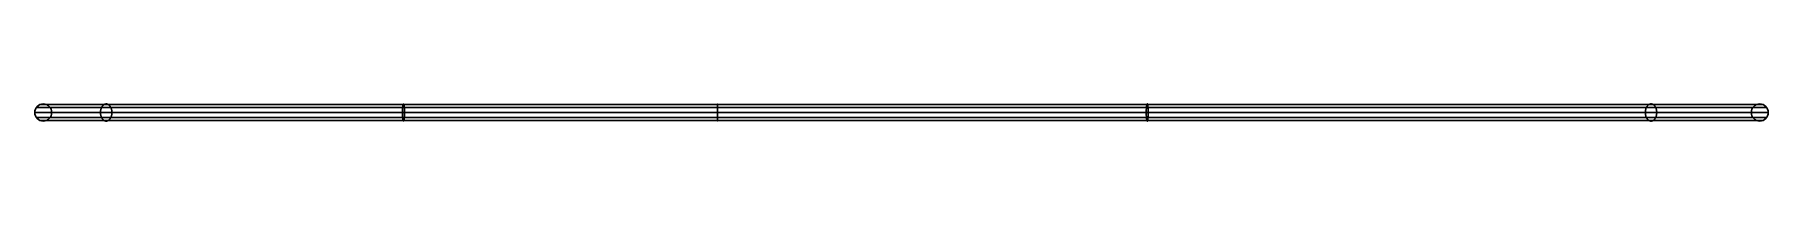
# Model space of a CAD drawing. Extents: x -0.3 to 50.3, y -0.3 to 0.3.
import ezdxf

# ---------------------------------------------------------------- set-up
doc = ezdxf.new("R2010")
doc.units = 0
doc.layers.add('50MM', color=30, linetype='CONTINUOUS')

msp = doc.modelspace()

# ---------------------------------------------------------------- linework, layer by layer
at = {"layer": '50MM'}
for p, q in [((-0.25, 0), (50.25, 0)), ((-0.202, 0.147), (50.202, 0.147)), ((-0.076, 0.238), (50.076, 0.238)), ((0.078, 0.237), (49.922, 0.237)), ((-0.202, -0.147), (50.202, -0.147)), ((-0.078, -0.237), (50.078, -0.237)), ((0.076, -0.238), (49.924, -0.238))]:
    msp.add_line(p, q, dxfattribs=at)
for points in [[(0.202, 0.147), (0.202, 0.147), (0.202, 0.147), (0.202, 0.147), (49.798, 0.147), (49.798, 0.147), (49.798, 0.147), (49.798, 0.147)], [(0.25, 0), (0.25, 0), (0.25, 0), (0.25, 0), (49.75, 0), (49.75, 0), (49.75, 0), (49.75, 0)], [(1.999, 0), (1.999, 0.01), (1.998, 0.02), (1.998, 0.029), (1.997, 0.039), (1.996, 0.049), (1.994, 0.058), (1.993, 0.068), (1.991, 0.077), (1.989, 0.087), (1.986, 0.096), (1.984, 0.105), (1.981, 0.114), (1.978, 0.122), (1.975, 0.131), (1.971, 0.139), (1.967, 0.147), (1.963, 0.155), (1.959, 0.162), (1.955, 0.17), (1.953, 0.173), (1.951, 0.177), (1.948, 0.18), (1.946, 0.183), (1.944, 0.187), (1.941, 0.19), (1.939, 0.193), (1.936, 0.196), (1.934, 0.199), (1.931, 0.202), (1.928, 0.205), (1.926, 0.207), (1.923, 0.21), (1.92, 0.213), (1.918, 0.215), (1.915, 0.218), (1.912, 0.22), (1.909, 0.222), (1.906, 0.225), (1.903, 0.227), (1.9, 0.229), (1.897, 0.231), (1.894, 0.232), (1.891, 0.234), (1.888, 0.236), (1.885, 0.237), (1.882, 0.239), (1.879, 0.24), (1.876, 0.242), (1.873, 0.243), (1.87, 0.244), (1.866, 0.245), (1.863, 0.246), (1.86, 0.247), (1.857, 0.247), (1.854, 0.248), (1.85, 0.249), (1.847, 0.249), (1.844, 0.249), (1.841, 0.25), (1.837, 0.25), (1.834, 0.25), (1.831, 0.25), (1.828, 0.25), (1.824, 0.25), (1.821, 0.249), (1.818, 0.249), (1.815, 0.248), (1.811, 0.248), (1.808, 0.247), (1.805, 0.246), (1.802, 0.245), (1.799, 0.244), (1.795, 0.243), (1.792, 0.242), (1.789, 0.241), (1.786, 0.24), (1.783, 0.238), (1.78, 0.237), (1.777, 0.235), (1.774, 0.233), (1.771, 0.231), (1.768, 0.229), (1.765, 0.227), (1.762, 0.225), (1.759, 0.223), (1.756, 0.221), (1.753, 0.218), (1.75, 0.216), (1.747, 0.213), (1.745, 0.211), (1.742, 0.208), (1.739, 0.205), (1.736, 0.203), (1.734, 0.2), (1.731, 0.197), (1.729, 0.194), (1.726, 0.19), (1.724, 0.187), (1.721, 0.184), (1.719, 0.18), (1.716, 0.177), (1.714, 0.174), (1.712, 0.17), (1.71, 0.166), (1.708, 0.163), (1.703, 0.155), (1.699, 0.147), (1.696, 0.139), (1.692, 0.131), (1.689, 0.122), (1.686, 0.114), (1.683, 0.105), (1.68, 0.096), (1.678, 0.087), (1.676, 0.077), (1.674, 0.068), (1.672, 0.058), (1.671, 0.049), (1.67, 0.039), (1.669, 0.029), (1.668, 0.02), (1.668, 0.01), (1.668, 0), (1.668, -0.01), (1.668, -0.02), (1.669, -0.029), (1.67, -0.039), (1.671, -0.049), (1.672, -0.058), (1.674, -0.068), (1.676, -0.077), (1.678, -0.087), (1.68, -0.096), (1.683, -0.105), (1.686, -0.114), (1.689, -0.122), (1.692, -0.131), (1.696, -0.139), (1.699, -0.147), (1.703, -0.155), (1.707, -0.162), (1.712, -0.17), (1.714, -0.173), (1.716, -0.177), (1.718, -0.18), (1.721, -0.183), (1.723, -0.187), (1.726, -0.19), (1.728, -0.193), (1.731, -0.196), (1.733, -0.199), (1.736, -0.202), (1.738, -0.205), (1.741, -0.207), (1.744, -0.21), (1.746, -0.213), (1.749, -0.215), (1.752, -0.218), (1.755, -0.22), (1.758, -0.222), (1.761, -0.225), (1.763, -0.227), (1.766, -0.229), (1.769, -0.231), (1.772, -0.232), (1.775, -0.234), (1.778, -0.236), (1.781, -0.237), (1.785, -0.239), (1.788, -0.24), (1.791, -0.242), (1.794, -0.243), (1.797, -0.244), (1.8, -0.245), (1.803, -0.246), (1.807, -0.247), (1.81, -0.247), (1.813, -0.248), (1.816, -0.249), (1.82, -0.249), (1.823, -0.249), (1.826, -0.25), (1.829, -0.25), (1.833, -0.25), (1.836, -0.25), (1.839, -0.25), (1.842, -0.25), (1.846, -0.249), (1.849, -0.249), (1.852, -0.248), (1.855, -0.248), (1.858, -0.247), (1.862, -0.246), (1.865, -0.245), (1.868, -0.244), (1.871, -0.243), (1.874, -0.242), (1.878, -0.241), (1.881, -0.24), (1.884, -0.238), (1.887, -0.237), (1.89, -0.235), (1.893, -0.233), (1.896, -0.231), (1.899, -0.229), (1.902, -0.227), (1.905, -0.225), (1.908, -0.223), (1.911, -0.221), (1.914, -0.218), (1.917, -0.216), (1.919, -0.213), (1.922, -0.211), (1.925, -0.208), (1.928, -0.205), (1.93, -0.203), (1.933, -0.2), (1.935, -0.197), (1.938, -0.194), (1.941, -0.19), (1.943, -0.187), (1.945, -0.184), (1.948, -0.18), (1.95, -0.177), (1.952, -0.174), (1.955, -0.17), (1.957, -0.166), (1.959, -0.163), (1.963, -0.155), (1.967, -0.147), (1.971, -0.139), (1.974, -0.131), (1.978, -0.122), (1.981, -0.114), (1.984, -0.105), (1.986, -0.096), (1.989, -0.087), (1.991, -0.077), (1.993, -0.068), (1.994, -0.058), (1.996, -0.049), (1.997, -0.039), (1.998, -0.029), (1.998, -0.02), (1.999, -0.01), (1.999, 0)], [(10.522, 0), (10.522, 0.039), (10.521, 0.077), (10.519, 0.114), (10.516, 0.147), (10.513, 0.177), (10.512, 0.19), (10.51, 0.202), (10.508, 0.213), (10.507, 0.218), (10.506, 0.222), (10.505, 0.227), (10.504, 0.231), (10.503, 0.234), (10.502, 0.236), (10.502, 0.237), (10.501, 0.239), (10.501, 0.24), (10.5, 0.242), (10.5, 0.243), (10.499, 0.243), (10.499, 0.244), (10.499, 0.244), (10.498, 0.245), (10.498, 0.245), (10.498, 0.246), (10.498, 0.246), (10.497, 0.247), (10.497, 0.247), (10.497, 0.247), (10.497, 0.248), (10.496, 0.248), (10.496, 0.248), (10.496, 0.248), (10.496, 0.248), (10.496, 0.248), (10.496, 0.248), (10.496, 0.249), (10.495, 0.249), (10.495, 0.249), (10.495, 0.249), (10.495, 0.249), (10.495, 0.249), (10.495, 0.249), (10.495, 0.249), (10.494, 0.249), (10.494, 0.249), (10.494, 0.249), (10.494, 0.25), (10.494, 0.25), (10.494, 0.25), (10.494, 0.25), (10.493, 0.25), (10.493, 0.25), (10.493, 0.25), (10.493, 0.25), (10.493, 0.25), (10.493, 0.25), (10.493, 0.25), (10.492, 0.25), (10.492, 0.25), (10.492, 0.25), (10.492, 0.25), (10.492, 0.25), (10.492, 0.25), (10.492, 0.25), (10.491, 0.25), (10.491, 0.25), (10.491, 0.25), (10.491, 0.25), (10.491, 0.249), (10.491, 0.249), (10.491, 0.249), (10.49, 0.249), (10.49, 0.249), (10.49, 0.249), (10.49, 0.249), (10.49, 0.249), (10.49, 0.249), (10.489, 0.249), (10.489, 0.248), (10.489, 0.248), (10.489, 0.248), (10.489, 0.248), (10.489, 0.248), (10.489, 0.248), (10.488, 0.248), (10.488, 0.247), (10.488, 0.247), (10.488, 0.247), (10.487, 0.246), (10.487, 0.246), (10.487, 0.245), (10.487, 0.245), (10.486, 0.244), (10.486, 0.244), (10.486, 0.243), (10.485, 0.242), (10.485, 0.241), (10.484, 0.24), (10.484, 0.238), (10.483, 0.237), (10.482, 0.235), (10.481, 0.231), (10.48, 0.227), (10.479, 0.223), (10.478, 0.218), (10.477, 0.213), (10.475, 0.203), (10.473, 0.19), (10.472, 0.177), (10.469, 0.147), (10.466, 0.114), (10.465, 0.077), (10.463, 0.039), (10.463, 0), (10.463, -0.039), (10.465, -0.077), (10.466, -0.114), (10.469, -0.147), (10.472, -0.177), (10.473, -0.19), (10.475, -0.202), (10.477, -0.213), (10.478, -0.218), (10.479, -0.222), (10.48, -0.227), (10.481, -0.231), (10.482, -0.234), (10.483, -0.236), (10.483, -0.237), (10.484, -0.239), (10.484, -0.24), (10.485, -0.242), (10.486, -0.243), (10.486, -0.243), (10.486, -0.244), (10.486, -0.244), (10.487, -0.245), (10.487, -0.245), (10.487, -0.246), (10.487, -0.246), (10.488, -0.247), (10.488, -0.247), (10.488, -0.247), (10.488, -0.248), (10.489, -0.248), (10.489, -0.248), (10.489, -0.248), (10.489, -0.248), (10.489, -0.248), (10.489, -0.248), (10.489, -0.249), (10.49, -0.249), (10.49, -0.249), (10.49, -0.249), (10.49, -0.249), (10.49, -0.249), (10.49, -0.249), (10.491, -0.249), (10.491, -0.249), (10.491, -0.249), (10.491, -0.249), (10.491, -0.25), (10.491, -0.25), (10.491, -0.25), (10.492, -0.25), (10.492, -0.25), (10.492, -0.25), (10.492, -0.25), (10.492, -0.25), (10.492, -0.25), (10.492, -0.25), (10.493, -0.25), (10.493, -0.25), (10.493, -0.25), (10.493, -0.25), (10.493, -0.25), (10.493, -0.25), (10.493, -0.25), (10.494, -0.25), (10.494, -0.25), (10.494, -0.25), (10.494, -0.25), (10.494, -0.25), (10.494, -0.249), (10.494, -0.249), (10.495, -0.249), (10.495, -0.249), (10.495, -0.249), (10.495, -0.249), (10.495, -0.249), (10.495, -0.249), (10.495, -0.249), (10.496, -0.249), (10.496, -0.248), (10.496, -0.248), (10.496, -0.248), (10.496, -0.248), (10.496, -0.248), (10.496, -0.248), (10.497, -0.248), (10.497, -0.247), (10.497, -0.247), (10.497, -0.247), (10.498, -0.246), (10.498, -0.246), (10.498, -0.245), (10.498, -0.245), (10.499, -0.244), (10.499, -0.244), (10.499, -0.243), (10.5, -0.242), (10.5, -0.241), (10.501, -0.24), (10.502, -0.238), (10.502, -0.237), (10.503, -0.235), (10.504, -0.231), (10.505, -0.227), (10.506, -0.223), (10.507, -0.218), (10.508, -0.213), (10.51, -0.203), (10.512, -0.19), (10.513, -0.177), (10.516, -0.147), (10.519, -0.114), (10.521, -0.077), (10.522, -0.039), (10.522, 0)], [(19.637, 0), (19.637, 0.25), (19.637, 0.25), (19.637, -0.25), (19.637, -0.25), (19.637, 0)], [(32.13, 0), (32.13, 0.039), (32.131, 0.077), (32.133, 0.114), (32.135, 0.147), (32.138, 0.177), (32.14, 0.19), (32.142, 0.202), (32.144, 0.213), (32.145, 0.218), (32.146, 0.222), (32.147, 0.227), (32.148, 0.231), (32.149, 0.234), (32.149, 0.236), (32.15, 0.237), (32.151, 0.239), (32.151, 0.24), (32.152, 0.242), (32.152, 0.243), (32.152, 0.243), (32.153, 0.244), (32.153, 0.244), (32.153, 0.245), (32.154, 0.245), (32.154, 0.246), (32.154, 0.246), (32.154, 0.247), (32.155, 0.247), (32.155, 0.247), (32.155, 0.248), (32.155, 0.248), (32.155, 0.248), (32.156, 0.248), (32.156, 0.248), (32.156, 0.248), (32.156, 0.248), (32.156, 0.249), (32.156, 0.249), (32.156, 0.249), (32.157, 0.249), (32.157, 0.249), (32.157, 0.249), (32.157, 0.249), (32.157, 0.249), (32.157, 0.249), (32.157, 0.249), (32.158, 0.249), (32.158, 0.25), (32.158, 0.25), (32.158, 0.25), (32.158, 0.25), (32.158, 0.25), (32.158, 0.25), (32.159, 0.25), (32.159, 0.25), (32.159, 0.25), (32.159, 0.25), (32.159, 0.25), (32.159, 0.25), (32.159, 0.25), (32.16, 0.25), (32.16, 0.25), (32.16, 0.25), (32.16, 0.25), (32.16, 0.25), (32.16, 0.25), (32.16, 0.25), (32.161, 0.25), (32.161, 0.25), (32.161, 0.249), (32.161, 0.249), (32.161, 0.249), (32.161, 0.249), (32.162, 0.249), (32.162, 0.249), (32.162, 0.249), (32.162, 0.249), (32.162, 0.249), (32.162, 0.249), (32.162, 0.248), (32.163, 0.248), (32.163, 0.248), (32.163, 0.248), (32.163, 0.248), (32.163, 0.248), (32.163, 0.248), (32.163, 0.247), (32.164, 0.247), (32.164, 0.247), (32.164, 0.246), (32.165, 0.246), (32.165, 0.245), (32.165, 0.245), (32.165, 0.244), (32.166, 0.244), (32.166, 0.243), (32.167, 0.242), (32.167, 0.241), (32.168, 0.24), (32.168, 0.238), (32.169, 0.237), (32.169, 0.235), (32.17, 0.231), (32.171, 0.227), (32.172, 0.223), (32.173, 0.218), (32.174, 0.213), (32.176, 0.203), (32.178, 0.19), (32.18, 0.177), (32.183, 0.147), (32.185, 0.114), (32.187, 0.077), (32.188, 0.039), (32.189, 0), (32.188, -0.039), (32.187, -0.077), (32.185, -0.114), (32.183, -0.147), (32.18, -0.177), (32.178, -0.19), (32.177, -0.202), (32.175, -0.213), (32.174, -0.218), (32.173, -0.222), (32.172, -0.227), (32.171, -0.231), (32.17, -0.234), (32.169, -0.236), (32.168, -0.237), (32.168, -0.239), (32.167, -0.24), (32.167, -0.242), (32.166, -0.243), (32.166, -0.243), (32.166, -0.244), (32.165, -0.244), (32.165, -0.245), (32.165, -0.245), (32.165, -0.246), (32.164, -0.246), (32.164, -0.247), (32.164, -0.247), (32.163, -0.247), (32.163, -0.248), (32.163, -0.248), (32.163, -0.248), (32.163, -0.248), (32.163, -0.248), (32.163, -0.248), (32.162, -0.248), (32.162, -0.249), (32.162, -0.249), (32.162, -0.249), (32.162, -0.249), (32.162, -0.249), (32.162, -0.249), (32.161, -0.249), (32.161, -0.249), (32.161, -0.249), (32.161, -0.249), (32.161, -0.249), (32.161, -0.25), (32.16, -0.25), (32.16, -0.25), (32.16, -0.25), (32.16, -0.25), (32.16, -0.25), (32.16, -0.25), (32.16, -0.25), (32.159, -0.25), (32.159, -0.25), (32.159, -0.25), (32.159, -0.25), (32.159, -0.25), (32.159, -0.25), (32.159, -0.25), (32.158, -0.25), (32.158, -0.25), (32.158, -0.25), (32.158, -0.25), (32.158, -0.25), (32.158, -0.25), (32.158, -0.25), (32.157, -0.249), (32.157, -0.249), (32.157, -0.249), (32.157, -0.249), (32.157, -0.249), (32.157, -0.249), (32.157, -0.249), (32.156, -0.249), (32.156, -0.249), (32.156, -0.249), (32.156, -0.248), (32.156, -0.248), (32.156, -0.248), (32.156, -0.248), (32.155, -0.248), (32.155, -0.248), (32.155, -0.248), (32.155, -0.247), (32.155, -0.247), (32.154, -0.247), (32.154, -0.246), (32.154, -0.246), (32.154, -0.245), (32.153, -0.245), (32.153, -0.244), (32.153, -0.244), (32.152, -0.243), (32.152, -0.242), (32.151, -0.241), (32.151, -0.24), (32.15, -0.238), (32.15, -0.237), (32.149, -0.235), (32.148, -0.231), (32.147, -0.227), (32.146, -0.223), (32.145, -0.218), (32.144, -0.213), (32.142, -0.203), (32.14, -0.19), (32.138, -0.177), (32.135, -0.147), (32.133, -0.114), (32.131, -0.077), (32.13, -0.039), (32.13, 0)], [(46.668, 0), (46.668, 0.01), (46.668, 0.02), (46.669, 0.029), (46.67, 0.039), (46.671, 0.049), (46.672, 0.058), (46.674, 0.068), (46.676, 0.077), (46.678, 0.087), (46.68, 0.096), (46.683, 0.105), (46.686, 0.114), (46.689, 0.122), (46.692, 0.131), (46.696, 0.139), (46.699, 0.147), (46.703, 0.155), (46.707, 0.162), (46.712, 0.17), (46.714, 0.173), (46.716, 0.177), (46.718, 0.18), (46.721, 0.183), (46.723, 0.187), (46.726, 0.19), (46.728, 0.193), (46.731, 0.196), (46.733, 0.199), (46.736, 0.202), (46.738, 0.205), (46.741, 0.207), (46.744, 0.21), (46.746, 0.213), (46.749, 0.215), (46.752, 0.218), (46.755, 0.22), (46.758, 0.222), (46.761, 0.225), (46.763, 0.227), (46.766, 0.229), (46.769, 0.231), (46.772, 0.232), (46.775, 0.234), (46.778, 0.236), (46.781, 0.237), (46.785, 0.239), (46.788, 0.24), (46.791, 0.242), (46.794, 0.243), (46.797, 0.244), (46.8, 0.245), (46.803, 0.246), (46.807, 0.247), (46.81, 0.247), (46.813, 0.248), (46.816, 0.249), (46.82, 0.249), (46.823, 0.249), (46.826, 0.25), (46.829, 0.25), (46.833, 0.25), (46.836, 0.25), (46.839, 0.25), (46.842, 0.25), (46.846, 0.249), (46.849, 0.249), (46.852, 0.248), (46.855, 0.248), (46.858, 0.247), (46.862, 0.246), (46.865, 0.245), (46.868, 0.244), (46.871, 0.243), (46.874, 0.242), (46.878, 0.241), (46.881, 0.24), (46.884, 0.238), (46.887, 0.237), (46.89, 0.235), (46.893, 0.233), (46.896, 0.231), (46.899, 0.229), (46.902, 0.227), (46.905, 0.225), (46.908, 0.223), (46.911, 0.221), (46.914, 0.218), (46.917, 0.216), (46.919, 0.213), (46.922, 0.211), (46.925, 0.208), (46.928, 0.205), (46.93, 0.203), (46.933, 0.2), (46.935, 0.197), (46.938, 0.194), (46.941, 0.19), (46.943, 0.187), (46.945, 0.184), (46.948, 0.18), (46.95, 0.177), (46.952, 0.174), (46.955, 0.17), (46.957, 0.166), (46.959, 0.163), (46.963, 0.155), (46.967, 0.147), (46.971, 0.139), (46.974, 0.131), (46.978, 0.122), (46.981, 0.114), (46.984, 0.105), (46.986, 0.096), (46.989, 0.087), (46.991, 0.077), (46.993, 0.068), (46.994, 0.058), (46.996, 0.049), (46.997, 0.039), (46.998, 0.029), (46.998, 0.02), (46.999, 0.01), (46.999, 0), (46.999, -0.01), (46.998, -0.02), (46.998, -0.029), (46.997, -0.039), (46.996, -0.049), (46.994, -0.058), (46.993, -0.068), (46.991, -0.077), (46.989, -0.087), (46.986, -0.096), (46.984, -0.105), (46.981, -0.114), (46.978, -0.122), (46.975, -0.131), (46.971, -0.139), (46.967, -0.147), (46.963, -0.155), (46.959, -0.162), (46.955, -0.17), (46.953, -0.173), (46.951, -0.177), (46.948, -0.18), (46.946, -0.183), (46.944, -0.187), (46.941, -0.19), (46.939, -0.193), (46.936, -0.196), (46.934, -0.199), (46.931, -0.202), (46.928, -0.205), (46.926, -0.207), (46.923, -0.21), (46.92, -0.213), (46.918, -0.215), (46.915, -0.218), (46.912, -0.22), (46.909, -0.222), (46.906, -0.225), (46.903, -0.227), (46.9, -0.229), (46.897, -0.231), (46.894, -0.232), (46.891, -0.234), (46.888, -0.236), (46.885, -0.237), (46.882, -0.239), (46.879, -0.24), (46.876, -0.242), (46.873, -0.243), (46.87, -0.244), (46.866, -0.245), (46.863, -0.246), (46.86, -0.247), (46.857, -0.247), (46.854, -0.248), (46.85, -0.249), (46.847, -0.249), (46.844, -0.249), (46.841, -0.25), (46.837, -0.25), (46.834, -0.25), (46.831, -0.25), (46.828, -0.25), (46.824, -0.25), (46.821, -0.249), (46.818, -0.249), (46.815, -0.248), (46.811, -0.248), (46.808, -0.247), (46.805, -0.246), (46.802, -0.245), (46.799, -0.244), (46.795, -0.243), (46.792, -0.242), (46.789, -0.241), (46.786, -0.24), (46.783, -0.238), (46.78, -0.237), (46.777, -0.235), (46.774, -0.233), (46.771, -0.231), (46.768, -0.229), (46.765, -0.227), (46.762, -0.225), (46.759, -0.223), (46.756, -0.221), (46.753, -0.218), (46.75, -0.216), (46.747, -0.213), (46.745, -0.211), (46.742, -0.208), (46.739, -0.205), (46.736, -0.203), (46.734, -0.2), (46.731, -0.197), (46.729, -0.194), (46.726, -0.19), (46.724, -0.187), (46.721, -0.184), (46.719, -0.18), (46.716, -0.177), (46.714, -0.174), (46.712, -0.17), (46.71, -0.166), (46.708, -0.163), (46.703, -0.155), (46.699, -0.147), (46.696, -0.139), (46.692, -0.131), (46.689, -0.122), (46.686, -0.114), (46.683, -0.105), (46.68, -0.096), (46.678, -0.087), (46.676, -0.077), (46.674, -0.068), (46.672, -0.058), (46.671, -0.049), (46.67, -0.039), (46.669, -0.029), (46.668, -0.02), (46.668, -0.01), (46.668, 0)], [(0.202, -0.147), (0.202, -0.147), (0.202, -0.147), (0.202, -0.147), (49.798, -0.147), (49.798, -0.147), (49.798, -0.147), (49.798, -0.147)]]:
    msp.add_lwpolyline(points, dxfattribs=at)
for centre in [(0, 0), (50, 0)]:
    msp.add_circle(centre, 0.25, dxfattribs=at)

doc.saveas('drawing.dxf')
